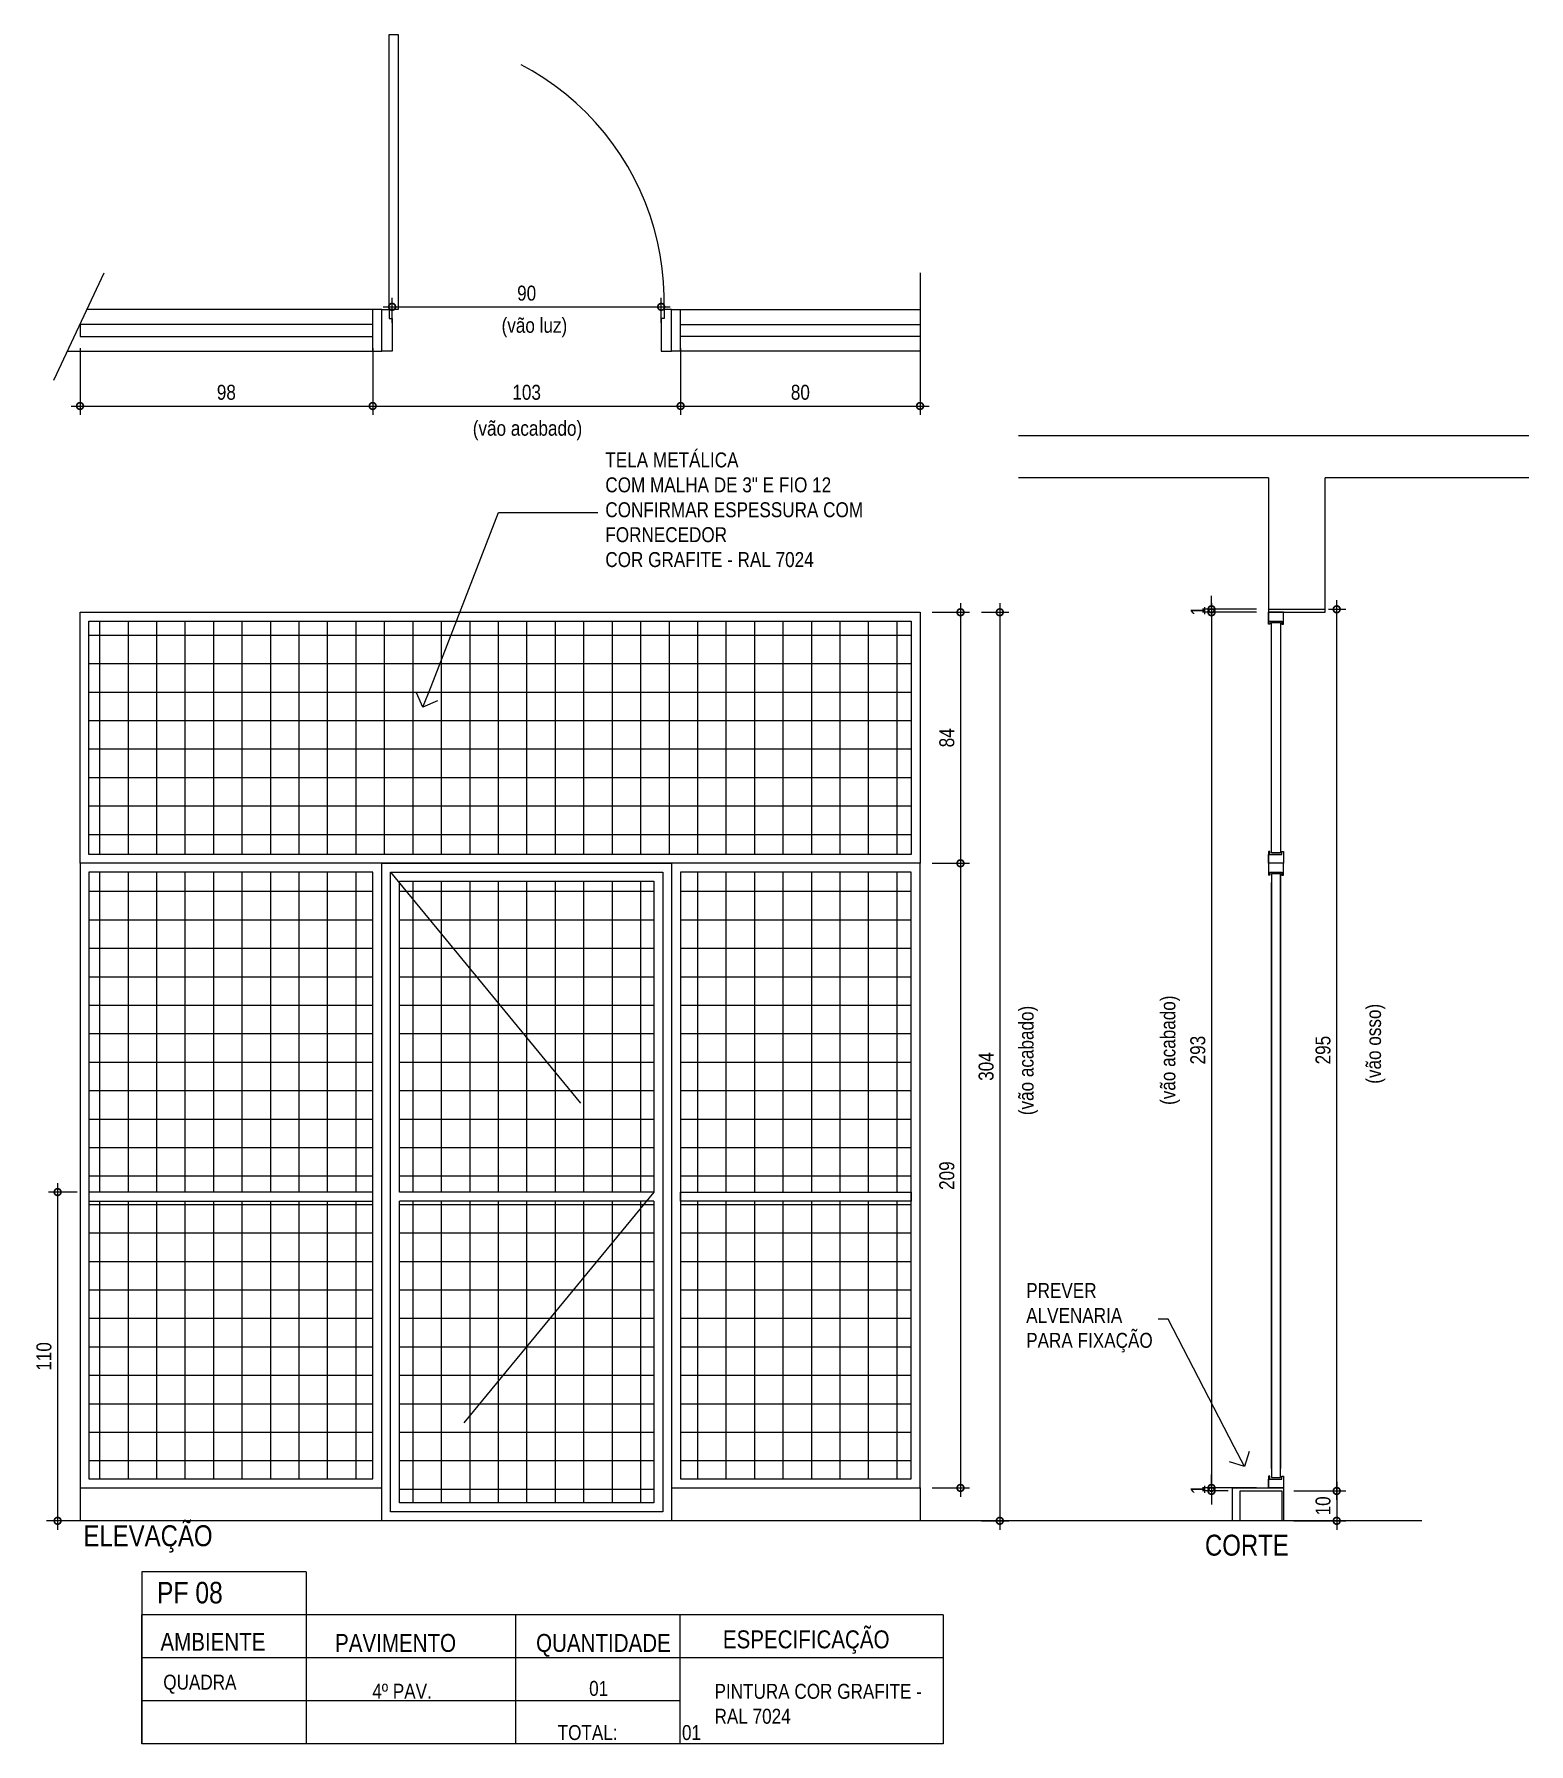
# Model space of a CAD drawing. Header units: metres. Extents: x -0.2 to 45.9, y -54 to 5.7.
# Drawn here: x 24.1 to 29.1, y 0.01 to 5.73 of the extents above; entities that cross this region are included whole.
import ezdxf
from ezdxf import colors
from ezdxf.entities.mleader import LeaderData, LeaderLine
from ezdxf.math import Vec2, Vec3

# ---------------------------------------------------------------- set-up
doc = ezdxf.new("R2010")
doc.units = ezdxf.units.M
doc.header["$PDMODE"] = 35
doc.linetypes.add('DASHEDX2', pattern=[1.5, 1, -0.5])
for name, color, linetype in [('AR-CAIXILHO', 1, 'Continuous'), ('ARQ-ALV ACAB', 4, 'Continuous'), ('ARQ-ALV OSSO', 5, 'Continuous'), ('ARQ-ALV-ACAB', 1, 'Continuous'), ('ARQ-AUX', 7, 'Continuous'), ('ARQ-AUX1', 1, 'Continuous'), ('ARQ-AUX2', 2, 'Continuous'), ('ARQ-CAX', 1, 'Continuous'), ('ARQ-CAX @ 1', 1, 'Continuous'), ('ARQ-DIM', 2, 'Continuous'), ('ARQ-ENCH', 1, 'Continuous'), ('ARQ-PRJ', 7, 'DASHEDX2'), ('ARQ-SIM', 1, 'Continuous'), ('ARQ-TXT', 2, 'Continuous'), ('ES-CORTE', 2, 'Continuous')]:
    doc.layers.add(name, color=color, linetype=linetype)
doc.styles.add('Adesa', font='ARIALN.TTF')
doc.styles.get("Standard").update_dxf_attribs({"font": 'arial.ttf'})
doc.dimstyles.new('ADESA 1-0025', dxfattribs={"dimtxt": 0.05, "dimasz": 0.045, "dimexe": 0.03, "dimexo": 0.04, "dimgap": 0.02, "dimtad": 1, "dimtoh": 1, "dimdec": 0, "dimlfac": 100, "dimzin": 4, "dimtxsty": 'Adesa', "dimblk": 'DOTSMALL', "dimcen": 1, "dimdle": 0.03, "dimclrd": 1, "dimclre": 1, "dimclrt": 256, "dimazin": 1, "dimtm": 1e-09, "dimtfac": 1, "dimtdec": 0, "dimtix": 1, "dimtmove": 2, "dimatfit": 0, "dimldrblk": 'DOTSMALL', "dimfxl": 0.8, "dimtvp": 2, "dimtolj": 1, "dimtzin": 0, "dimarcsym": 0})
pattern_1 = [(0, (-0.44354, 0), (0, 0.09525), []), (90, (-0.44354, 0), (-0.09525, 6e-18), [])]

# ---------------------------------------------------------------- blocks, each defined once
blk = doc.blocks.new('*U264')
for points in [[(0, 0), (0, 0.9204), (0.03, 0.9204), (0.03, 0)], [(-0.025, 0), (0, 0), (0, -0.03), (0.01, -0.03), (0.01, -0.14), (-0.025, -0.14), (-0.025, 0)], [(0.945, 0), (0.92, 0), (0.92, -0.03), (0.91, -0.03), (0.91, -0.14), (0.945, -0.14), (0.945, 0)]]:
    blk.add_lwpolyline(points, close=True)
at = {"layer": 'ARQ-PRJ'}
blk.add_arc((0.0265, 0.0271), 0.8939, 358.2599, 91.7013, dxfattribs=at)
blk = doc.blocks.new('_DotSmall')
at = {"color": 0, "linetype": 'ByBlock', "const_width": 0.5}
blk.add_lwpolyline([(-0.0625, 0, 1), (0.0625, 0, 1)], format="xyb", close=True, dxfattribs=at)
blk = doc.blocks.new('*D265')
at = {"layer": 'ARQ-AUX2', "color": 1, "lineweight": -2, "transparency": 16777216}
for p, q in [((24.2551, 4.6744), (24.2551, 4.4513)), ((25.2342, 4.6744), (25.2342, 4.4513)), ((24.2251, 4.4813), (25.2642, 4.4813))]:
    blk.add_line(p, q, dxfattribs=at)
at = {"layer": 'Defpoints', "color": 0, "transparency": 16777216}
for p in [(24.2551, 4.7144), (25.2342, 4.7144), (25.2342, 4.4813)]:
    blk.add_point(p, dxfattribs=at)
at = {"layer": 'ARQ-AUX2', "color": 1, "lineweight": -2, "transparency": 16777216, "xscale": 0.045, "yscale": 0.045, "zscale": 0.045, "rotation": 180}
blk.add_blockref('_DotSmall', (24.2551, 4.4813), dxfattribs=at)
at = {"layer": 'ARQ-AUX2', "color": 1, "lineweight": -2, "transparency": 16777216, "xscale": 0.045, "yscale": 0.045, "zscale": 0.045}
blk.add_blockref('_DotSmall', (25.2342, 4.4813), dxfattribs=at)
at = {"layer": 'ARQ-AUX2', "transparency": 16777216, "insert": (24.7446, 4.5269), "char_height": 0.05, "attachment_point": 5, "style": 'Adesa'}
blk.add_mtext('\\A1;98', dxfattribs=at)
blk = doc.blocks.new('*D266')
at = {"layer": 'ARQ-AUX2', "color": 1, "lineweight": -2, "transparency": 16777216}
for p, q in [((25.2342, 4.6744), (25.2342, 4.4513)), ((26.2642, 4.6744), (26.2642, 4.4513)), ((25.2042, 4.4813), (26.2942, 4.4813))]:
    blk.add_line(p, q, dxfattribs=at)
at = {"layer": 'Defpoints', "color": 0, "transparency": 16777216}
for p in [(25.2342, 4.7144), (26.2642, 4.7144), (26.2642, 4.4813)]:
    blk.add_point(p, dxfattribs=at)
at = {"layer": 'ARQ-AUX2', "color": 1, "lineweight": -2, "transparency": 16777216, "xscale": 0.045, "yscale": 0.045, "zscale": 0.045, "rotation": 180}
blk.add_blockref('_DotSmall', (25.2342, 4.4813), dxfattribs=at)
at = {"layer": 'ARQ-AUX2', "color": 1, "lineweight": -2, "transparency": 16777216, "xscale": 0.045, "yscale": 0.045, "zscale": 0.045}
blk.add_blockref('_DotSmall', (26.2642, 4.4813), dxfattribs=at)
at = {"layer": 'ARQ-AUX2', "transparency": 16777216, "insert": (25.7492, 4.5269), "char_height": 0.05, "attachment_point": 5, "style": 'Adesa'}
blk.add_mtext('\\A1;103', dxfattribs=at)
blk = doc.blocks.new('*D267')
at = {"layer": 'ARQ-AUX2', "color": 1, "lineweight": -2, "transparency": 16777216}
for p, q in [((26.2642, 4.6744), (26.2642, 4.4513)), ((27.0653, 4.6744), (27.0653, 4.4513)), ((26.2342, 4.4813), (27.0953, 4.4813))]:
    blk.add_line(p, q, dxfattribs=at)
at = {"layer": 'Defpoints', "color": 0, "transparency": 16777216}
for p in [(26.2642, 4.7144), (27.0653, 4.7144), (27.0653, 4.4813)]:
    blk.add_point(p, dxfattribs=at)
at = {"layer": 'ARQ-AUX2', "color": 1, "lineweight": -2, "transparency": 16777216, "xscale": 0.045, "yscale": 0.045, "zscale": 0.045, "rotation": 180}
blk.add_blockref('_DotSmall', (26.2642, 4.4813), dxfattribs=at)
at = {"layer": 'ARQ-AUX2', "color": 1, "lineweight": -2, "transparency": 16777216, "xscale": 0.045, "yscale": 0.045, "zscale": 0.045}
blk.add_blockref('_DotSmall', (27.0653, 4.4813), dxfattribs=at)
at = {"layer": 'ARQ-AUX2', "transparency": 16777216, "insert": (26.6648, 4.5269), "char_height": 0.05, "attachment_point": 5, "style": 'Adesa'}
blk.add_mtext('\\A1;80', dxfattribs=at)
blk = doc.blocks.new('*D268')
at = {"layer": 'ARQ-AUX2', "color": 1, "lineweight": -2, "transparency": 16777216}
for p, q in [((25.2692, 4.8132), (26.2292, 4.8132)), ((25.2992, 4.7594), (25.2992, 4.8432)), ((26.1992, 4.7594), (26.1992, 4.8432))]:
    blk.add_line(p, q, dxfattribs=at)
at = {"layer": 'Defpoints', "color": 0, "transparency": 16777216}
for p in [(26.1992, 4.8132), (25.2992, 4.7194), (26.1992, 4.7194)]:
    blk.add_point(p, dxfattribs=at)
at = {"layer": 'ARQ-AUX2', "color": 1, "lineweight": -2, "transparency": 16777216, "xscale": 0.045, "yscale": 0.045, "zscale": 0.045, "rotation": 180}
blk.add_blockref('_DotSmall', (25.2992, 4.8132), dxfattribs=at)
at = {"layer": 'ARQ-AUX2', "color": 1, "lineweight": -2, "transparency": 16777216, "xscale": 0.045, "yscale": 0.045, "zscale": 0.045}
blk.add_blockref('_DotSmall', (26.1992, 4.8132), dxfattribs=at)
at = {"layer": 'ARQ-AUX2', "transparency": 16777216, "insert": (25.7492, 4.8587), "char_height": 0.05, "attachment_point": 5, "style": 'Adesa'}
blk.add_mtext('\\A1;90', dxfattribs=at)
blk = doc.blocks.new('*D269')
at = {"layer": 'ARQ-AUX2', "color": 1, "lineweight": -2, "transparency": 16777216}
for p, q in [((24.2451, 1.8512), (24.1501, 1.8512)), ((24.1801, 1.8812), (24.1801, 0.7212)), ((24.2451, 0.7512), (24.1501, 0.7512))]:
    blk.add_line(p, q, dxfattribs=at)
at = {"layer": 'Defpoints', "color": 0, "transparency": 16777216}
for p in [(24.2851, 1.8512), (24.1801, 0.7512), (24.2851, 0.7512)]:
    blk.add_point(p, dxfattribs=at)
at = {"layer": 'ARQ-AUX2', "color": 1, "lineweight": -2, "transparency": 16777216, "xscale": 0.045, "yscale": 0.045, "zscale": 0.045}
for p, rotation in [((24.1801, 1.8512), 90), ((24.1801, 0.7512), 270)]:
    blk.add_blockref('_DotSmall', p, dxfattribs=dict(at, rotation=rotation))
at = {"layer": 'ARQ-AUX2', "transparency": 16777216, "insert": (24.1346, 1.3012), "char_height": 0.05, "attachment_point": 5, "rotation": 90, "style": 'Adesa'}
blk.add_mtext('\\A1;110', dxfattribs=at)
blk = doc.blocks.new('*D270')
at = {"layer": 'ARQ-AUX2', "color": 1, "lineweight": -2, "transparency": 16777216}
for p, q in [((27.2005, 2.9812), (27.2005, 0.8312)), ((27.1053, 2.9512), (27.2305, 2.9512)), ((27.1053, 0.8612), (27.2305, 0.8612))]:
    blk.add_line(p, q, dxfattribs=at)
at = {"layer": 'Defpoints', "color": 0, "transparency": 16777216}
for p in [(27.0653, 2.9512), (27.0653, 0.8612), (27.2005, 0.8612)]:
    blk.add_point(p, dxfattribs=at)
at = {"layer": 'ARQ-AUX2', "color": 1, "lineweight": -2, "transparency": 16777216, "xscale": 0.045, "yscale": 0.045, "zscale": 0.045}
for p, rotation in [((27.2005, 2.9512), 90), ((27.2005, 0.8612), 270)]:
    blk.add_blockref('_DotSmall', p, dxfattribs=dict(at, rotation=rotation))
at = {"layer": 'ARQ-AUX2', "transparency": 16777216, "insert": (27.155, 1.9062), "char_height": 0.05, "attachment_point": 5, "rotation": 90, "style": 'Adesa'}
blk.add_mtext('\\A1;209', dxfattribs=at)
blk = doc.blocks.new('*D271')
at = {"layer": 'ARQ-AUX2', "color": 1, "lineweight": -2, "transparency": 16777216}
for p, q in [((27.1053, 3.7912), (27.2305, 3.7912)), ((27.2005, 3.8212), (27.2005, 2.9212)), ((27.1053, 2.9512), (27.2305, 2.9512))]:
    blk.add_line(p, q, dxfattribs=at)
at = {"layer": 'Defpoints', "color": 0, "transparency": 16777216}
for p in [(27.0653, 3.7912), (27.0653, 2.9512), (27.2005, 2.9512)]:
    blk.add_point(p, dxfattribs=at)
at = {"layer": 'ARQ-AUX2', "color": 1, "lineweight": -2, "transparency": 16777216, "xscale": 0.045, "yscale": 0.045, "zscale": 0.045}
for p, rotation in [((27.2005, 3.7912), 90), ((27.2005, 2.9512), 270)]:
    blk.add_blockref('_DotSmall', p, dxfattribs=dict(at, rotation=rotation))
at = {"layer": 'ARQ-AUX2', "transparency": 16777216, "insert": (27.155, 3.3712), "char_height": 0.05, "attachment_point": 5, "rotation": 90, "style": 'Adesa'}
blk.add_mtext('\\A1;84', dxfattribs=at)
blk = doc.blocks.new('*D272')
at = {"layer": 'ARQ-AUX2', "color": 1, "lineweight": -2, "transparency": 16777216}
for p, q in [((27.2705, 3.7912), (27.362, 3.7912)), ((27.332, 3.8212), (27.332, 0.7212)), ((27.2705, 0.7512), (27.362, 0.7512))]:
    blk.add_line(p, q, dxfattribs=at)
at = {"layer": 'Defpoints', "color": 0, "transparency": 16777216}
for p in [(27.2305, 3.7912), (27.2305, 0.7512), (27.332, 0.7512)]:
    blk.add_point(p, dxfattribs=at)
at = {"layer": 'ARQ-AUX2', "color": 1, "lineweight": -2, "transparency": 16777216, "xscale": 0.045, "yscale": 0.045, "zscale": 0.045}
for p, rotation in [((27.332, 3.7912), 90), ((27.332, 0.7512), 270)]:
    blk.add_blockref('_DotSmall', p, dxfattribs=dict(at, rotation=rotation))
at = {"layer": 'ARQ-AUX2', "transparency": 16777216, "insert": (27.2865, 2.2712), "char_height": 0.05, "attachment_point": 5, "rotation": 90, "style": 'Adesa'}
blk.add_mtext('\\A1;304', dxfattribs=at)
blk = doc.blocks.new('*D274')
at = {"layer": 'ARQ-DIM', "color": 1, "lineweight": -2, "transparency": 16777216}
for p, q in [((28.0709, 0.8612), (28.0102, 0.8612)), ((28.0402, 0.8612), (28.0402, 0.9062)), ((28.0402, 0.8612), (28.0402, 0.8512)), ((28.0959, 0.8512), (28.0102, 0.8512)), ((28.0402, 0.8512), (28.0402, 0.8062))]:
    blk.add_line(p, q, dxfattribs=at)
at = {"layer": 'Defpoints', "color": 0, "transparency": 16777216}
for p in [(28.1109, 0.8612), (28.0402, 0.8512), (28.1359, 0.8512)]:
    blk.add_point(p, dxfattribs=at)
at = {"layer": 'ARQ-DIM', "color": 1, "lineweight": -2, "transparency": 16777216, "xscale": 0.045, "yscale": 0.045, "zscale": 0.045}
for p, rotation in [((28.0402, 0.8612), 270), ((28.0402, 0.8512), 90)]:
    blk.add_blockref('_DotSmall', p, dxfattribs=dict(at, rotation=rotation))
at = {"layer": 'ARQ-DIM', "transparency": 16777216, "insert": (27.9951, 0.8562), "char_height": 0.05, "attachment_point": 5, "rotation": 90, "style": 'Adesa'}
blk.add_mtext('\\A1;1', dxfattribs=at)
blk = doc.blocks.new('*D275')
at = {"layer": 'ARQ-DIM', "color": 1, "lineweight": -2, "transparency": 16777216}
for p, q in [((28.4591, 0.8812), (28.4591, 0.7212)), ((28.3159, 0.8512), (28.4891, 0.8512)), ((28.3159, 0.7512), (28.4891, 0.7512))]:
    blk.add_line(p, q, dxfattribs=at)
at = {"layer": 'Defpoints', "color": 0, "transparency": 16777216}
for p in [(28.2759, 0.8512), (28.2759, 0.7512), (28.4591, 0.7512)]:
    blk.add_point(p, dxfattribs=at)
at = {"layer": 'ARQ-DIM', "color": 1, "lineweight": -2, "transparency": 16777216, "xscale": 0.045, "yscale": 0.045, "zscale": 0.045}
for p, rotation in [((28.4591, 0.8512), 90), ((28.4591, 0.7512), 270)]:
    blk.add_blockref('_DotSmall', p, dxfattribs=dict(at, rotation=rotation))
at = {"layer": 'ARQ-DIM', "transparency": 16777216, "insert": (28.4135, 0.8012), "char_height": 0.05, "attachment_point": 5, "rotation": 90, "style": 'Adesa'}
blk.add_mtext('\\A1;10', dxfattribs=at)
blk = doc.blocks.new('*D273')
at = {"layer": 'ARQ-DIM', "color": 1, "lineweight": -2, "transparency": 16777216}
for p, q in [((28.4314, 3.8012), (28.4891, 3.8012)), ((28.4591, 0.8212), (28.4591, 3.8312)), ((28.3159, 0.8512), (28.4891, 0.8512))]:
    blk.add_line(p, q, dxfattribs=at)
at = {"layer": 'Defpoints', "color": 0, "transparency": 16777216}
for p in [(28.3914, 3.8012, 0), (28.4591, 3.8012), (28.2759, 0.8512)]:
    blk.add_point(p, dxfattribs=at)
at = {"layer": 'ARQ-DIM', "color": 1, "lineweight": -2, "transparency": 16777216, "xscale": 0.045, "yscale": 0.045, "zscale": 0.045}
for p, rotation in [((28.4591, 3.8012), 90), ((28.4591, 0.8512), 270)]:
    blk.add_blockref('_DotSmall', p, dxfattribs=dict(at, rotation=rotation))
at = {"layer": 'ARQ-DIM', "transparency": 16777216, "insert": (28.4135, 2.3262), "char_height": 0.05, "attachment_point": 5, "rotation": 90, "style": 'Adesa'}
blk.add_mtext('\\A1;295', dxfattribs=at)
blk = doc.blocks.new('*D276')
at = {"layer": 'ARQ-DIM', "color": 1, "lineweight": -2, "transparency": 16777216}
for p, q in [((28.0402, 3.8012), (28.0402, 3.8462)), ((28.1908, 3.8012), (28.0102, 3.8012)), ((28.1908, 3.7912), (28.0102, 3.7912)), ((28.0402, 3.8012), (28.0402, 3.7912)), ((28.0402, 3.7912), (28.0402, 3.7462))]:
    blk.add_line(p, q, dxfattribs=at)
at = {"layer": 'Defpoints', "color": 0, "transparency": 16777216}
for p in [(28.0402, 3.7912), (28.2308, 3.8012, 0), (28.2308, 3.7912, 0)]:
    blk.add_point(p, dxfattribs=at)
at = {"layer": 'ARQ-DIM', "color": 1, "lineweight": -2, "transparency": 16777216, "xscale": 0.045, "yscale": 0.045, "zscale": 0.045}
for p, rotation in [((28.0402, 3.8012), 270), ((28.0402, 3.7912), 90)]:
    blk.add_blockref('_DotSmall', p, dxfattribs=dict(at, rotation=rotation))
at = {"layer": 'ARQ-DIM', "transparency": 16777216, "insert": (27.9951, 3.7962), "char_height": 0.05, "attachment_point": 5, "rotation": 90, "style": 'Adesa'}
blk.add_mtext('\\A1;1', dxfattribs=at)
blk = doc.blocks.new('*D277')
at = {"layer": 'ARQ-DIM', "color": 1, "lineweight": -2, "transparency": 16777216}
for p, q in [((28.1909, 3.7912), (28.0102, 3.7912)), ((28.0402, 3.8212), (28.0402, 0.8312)), ((28.1909, 0.8612), (28.0102, 0.8612))]:
    blk.add_line(p, q, dxfattribs=at)
at = {"layer": 'Defpoints', "color": 0, "transparency": 16777216}
for p in [(28.2309, 3.7912, 0), (28.0402, 0.8612), (28.2309, 0.8612)]:
    blk.add_point(p, dxfattribs=at)
at = {"layer": 'ARQ-DIM', "color": 1, "lineweight": -2, "transparency": 16777216, "xscale": 0.045, "yscale": 0.045, "zscale": 0.045}
for p, rotation in [((28.0402, 3.7912), 90), ((28.0402, 0.8612), 270)]:
    blk.add_blockref('_DotSmall', p, dxfattribs=dict(at, rotation=rotation))
at = {"layer": 'ARQ-DIM', "transparency": 16777216, "insert": (27.9946, 2.3262), "char_height": 0.05, "attachment_point": 5, "rotation": 90, "style": 'Adesa'}
blk.add_mtext('\\A1;293', dxfattribs=at)
blk = doc.blocks.new('_Open90')
at = {"color": 0, "linetype": 'ByBlock', "lineweight": -2}
for p, q in [((0, 0), (-1, 0)), ((-0.5, 0.5), (0, 0)), ((0, 0), (-0.5, -0.5))]:
    blk.add_line(p, q, dxfattribs=at)

msp = doc.modelspace()

# ---------------------------------------------------------------- hatches: boundary and pattern name
at = {"layer": 'ARQ-AUX'}
h = msp.add_hatch(dxfattribs=at)
h.set_pattern_fill('NET', scale=0.03)
h.set_pattern_definition(pattern_1)
h.paths.add_polyline_path([(27.0353, 2.9812), (27.0353, 3.7612), (24.2851, 3.7612), (24.2851, 2.9812)])
h = msp.add_hatch(dxfattribs=at)
h.set_pattern_fill('NET', scale=0.03)
h.set_pattern_definition(pattern_1)
h.paths.add_polyline_path([(24.2851, 2.9212), (24.2851, 1.8512), (25.2342, 1.8512), (25.2342, 2.9212)])
h.paths.add_polyline_path([(24.2851, 1.8212), (24.2851, 0.8912), (25.2342, 0.8912), (25.2342, 1.8212)])
h = msp.add_hatch(dxfattribs=at)
h.set_pattern_fill('NET', scale=0.03)
h.set_pattern_definition(pattern_1)
h.paths.add_polyline_path([(26.2642, 1.8512), (27.0353, 1.8512), (27.0353, 2.9212), (26.2642, 2.9212)])
h.paths.add_polyline_path([(26.2642, 0.8912), (27.0353, 0.8912), (27.0353, 1.8212), (26.2642, 1.8212)])
h = msp.add_hatch(dxfattribs=at)
h.set_pattern_fill('NET', scale=0.03)
h.set_pattern_definition(pattern_1)
h.paths.add_polyline_path([(25.3242, 2.8912), (25.3242, 2.8847), (26.1742, 1.8512), (26.1742, 2.8912)])
h.paths.add_polyline_path([(25.3242, 2.8847), (25.3242, 1.8512), (26.1742, 1.8512)])
h.paths.add_polyline_path([(26.1495, 1.8212), (25.3242, 1.8212), (25.3242, 0.8176)], flags=17)
h.paths.add_polyline_path([(26.1742, 0.8112), (26.1742, 1.8212), (26.1495, 1.8212), (25.3242, 0.8176), (25.3242, 0.8112)])

# ---------------------------------------------------------------- linework, layer by layer
at = {"color": 7, "linetype": 'ByBlock', "ltscale": 0.5}
for p, q in [((28.2409, 0.9258), (28.2409, 2.8866)), ((28.2709, 2.9166), (28.2709, 0.9258))]:
    msp.add_line(p, q, dxfattribs=at)
at = {"layer": 'AR-CAIXILHO'}
for p, q in [((28.2308, 3.7516, 0), (28.2308, 3.7912, 0)), ((28.2809, 3.7912, 0), (28.2309, 3.7912, 0)), ((28.2309, 3.7912, 0), (28.2309, 3.7912, 0)), ((28.2309, 3.7912, 0), (28.2309, 3.7912, 0)), ((28.2309, 3.7912, 0), (28.2309, 3.7616, 0)), ((28.2809, 3.7516, 0), (28.2809, 3.7912, 0)), ((28.2809, 3.7912, 0), (28.2809, 3.7912, 0)), ((28.2809, 3.7912, 0), (28.2809, 3.7912, 0)), ((28.2358, 3.7516, 0), (28.2308, 3.7516, 0)), ((28.2308, 3.7516, 0), (28.2308, 3.7516, 0)), ((28.2308, 3.7516, 0), (28.2308, 3.7516, 0)), ((28.2309, 3.7616, 0), (28.2759, 3.7616, 0)), ((28.2309, 3.7616, 0), (28.2759, 3.7616, 0)), ((28.2309, 3.7616, 0), (28.2309, 3.7616, 0)), ((28.2309, 3.7616, 0), (28.2759, 3.7616, 0)), ((28.2358, 3.7616, 0), (28.2358, 3.7516, 0)), ((28.2359, 3.7616, 0), (28.2759, 3.7616, 0)), ((28.2759, 3.7616, 0), (28.2759, 3.7516, 0)), ((28.2759, 3.7516, 0), (28.2809, 3.7516, 0)), ((28.2809, 3.7516, 0), (28.2809, 3.7516, 0)), ((28.2809, 3.7516, 0), (28.2809, 3.7516, 0)), ((28.2308, 2.9908), (28.2308, 2.9512)), ((28.2358, 2.9908), (28.2308, 2.9908)), ((28.2308, 2.9908), (28.2308, 2.9908)), ((28.2308, 2.9908), (28.2308, 2.9908)), ((28.2309, 2.9808, 0), (28.2759, 2.9808, 0)), ((28.2309, 2.9512), (28.2309, 2.9808)), ((28.2309, 2.9808), (28.2309, 2.9808)), ((28.2358, 2.9808), (28.2358, 2.9908)), ((28.2358, 2.9808, 0), (28.2759, 2.9808, 0)), ((28.2358, 2.9808), (28.2759, 2.9808)), ((28.2359, 2.9808, 0), (28.2759, 2.9808, 0)), ((28.2759, 2.9808), (28.2759, 2.9908)), ((28.2759, 2.9908), (28.2809, 2.9908)), ((28.2809, 2.9908), (28.2809, 2.9512)), ((28.2809, 2.9908), (28.2809, 2.9908)), ((28.2809, 2.9908), (28.2809, 2.9908)), ((28.2809, 2.9512), (28.2309, 2.9512)), ((28.2309, 2.9512), (28.2309, 2.9512)), ((28.2309, 2.9512), (28.2309, 2.9512)), ((28.2309, 2.9512), (28.2309, 2.9116)), ((28.2809, 2.9512), (28.2309, 2.9512)), ((28.2309, 2.9512), (28.2309, 2.9512)), ((28.2309, 2.9512), (28.2309, 2.9512)), ((28.2309, 2.9216), (28.2309, 2.9216)), ((28.2358, 2.9216, 0), (28.2759, 2.9216, 0)), ((28.2358, 2.9216, 0), (28.2759, 2.9216, 0)), ((28.2358, 2.9216), (28.2759, 2.9216)), ((28.2358, 2.9216), (28.2358, 2.9116)), ((28.2359, 2.9216, 0), (28.2759, 2.9216, 0)), ((28.2759, 2.9216), (28.2759, 2.9116)), ((28.2809, 2.9116), (28.2809, 2.9512)), ((28.2809, 2.9512), (28.2809, 2.9512)), ((28.2809, 2.9512), (28.2809, 2.9512)), ((28.2809, 2.9512), (28.2809, 2.9512)), ((28.2809, 2.9512), (28.2809, 2.9512)), ((28.2358, 2.9116), (28.2308, 2.9116)), ((28.2308, 2.9116), (28.2308, 2.9116)), ((28.2308, 2.9116), (28.2308, 2.9116)), ((28.2759, 2.9116), (28.2809, 2.9116)), ((28.2809, 2.9116), (28.2809, 2.9116)), ((28.2809, 2.9116), (28.2809, 2.9116)), ((28.2308, 0.9008), (28.2308, 0.8612)), ((28.2358, 0.9008), (28.2308, 0.9008)), ((28.2308, 0.9008), (28.2308, 0.9008)), ((28.2308, 0.9008), (28.2308, 0.9008)), ((28.2309, 0.8908, 0), (28.2759, 0.8908, 0)), ((28.2309, 0.8612), (28.2309, 0.8908)), ((28.2309, 0.8908), (28.2309, 0.8908)), ((28.2809, 0.8612), (28.2309, 0.8612)), ((28.2309, 0.8612), (28.2309, 0.8612)), ((28.2309, 0.8612), (28.2309, 0.8612)), ((28.2358, 0.8908), (28.2358, 0.9008)), ((28.2358, 0.8908, 0), (28.2759, 0.8908, 0)), ((28.2358, 0.8908), (28.2759, 0.8908)), ((28.2359, 0.8908, 0), (28.2759, 0.8908, 0)), ((28.2759, 0.8908), (28.2759, 0.9008)), ((28.2759, 0.9008), (28.2809, 0.9008)), ((28.2809, 0.9008), (28.2809, 0.8612)), ((28.2809, 0.9008), (28.2809, 0.9008)), ((28.2809, 0.9008), (28.2809, 0.9008)), ((28.2809, 0.8612), (28.2809, 0.8612)), ((28.2809, 0.8612), (28.2809, 0.8612))]:
    msp.add_line(p, q, dxfattribs=at)
at = {"layer": 'AR-CAIXILHO', "color": 1, "elevation": 0}
msp.add_lwpolyline([(28.2409, 3.7566), (28.2709, 3.7566), (28.2709, 2.9858), (28.2409, 2.9858)], close=True, dxfattribs=at)
at = {"layer": 'AR-CAIXILHO', "color": 1}
msp.add_lwpolyline([(28.2409, 0.8958), (28.2709, 0.8958), (28.2709, 2.9166), (28.2409, 2.9166)], close=True, dxfattribs=at)
at = {"layer": 'ARQ-ALV ACAB'}
for points in [[(25.2342, 4.6644), (25.2642, 4.6644), (25.2642, 4.8044), (25.2342, 4.8044)], [(26.2642, 4.6644), (26.2342, 4.6644), (26.2342, 4.8044), (26.2642, 4.8044)], [(24.2551, 0.8612), (24.2551, 0.7512)], [(27.0653, 0.8612), (27.0653, 0.7512)]]:
    msp.add_lwpolyline(points, dxfattribs=at)
at = {"layer": 'ARQ-ALV ACAB', "elevation": 0}
msp.add_lwpolyline([(28.2308, 3.8012), (28.2308, 3.7912), (28.4208, 3.7912), (28.4208, 3.8012)], dxfattribs=at)
at = {"layer": 'ARQ-ALV OSSO'}
for p, q in [((28.1359, 0.7512), (28.1359, 0.8512)), ((28.1359, 0.8512), (28.2759, 0.8512)), ((28.2759, 0.8512), (28.2759, 0.7512))]:
    msp.add_line(p, q, dxfattribs=at)
at = {"layer": 'ARQ-ALV-ACAB', "color": 4}
msp.add_lwpolyline([(28.1109, 0.7512), (28.1109, 0.8612), (28.2809, 0.8612), (28.2809, 0.7512)], dxfattribs=at)
at = {"layer": 'ARQ-AUX'}
for p, q in [((25.2342, 4.8044), (24.2787, 4.8044)), ((25.2342, 4.6644), (25.2342, 4.8044)), ((24.2126, 4.6644), (25.2342, 4.6644))]:
    msp.add_line(p, q, dxfattribs=at)
msp.add_lwpolyline([(27.0653, 4.6644), (26.2642, 4.6644), (26.2642, 4.8044), (27.0653, 4.8044)], dxfattribs=at)
at = {"layer": 'ARQ-AUX1'}
for p, q in [((26.1742, 1.8512), (25.3242, 1.8512)), ((26.1742, 1.8212), (25.3242, 1.8212))]:
    msp.add_line(p, q, dxfattribs=at)
for points in [[(25.2642, 2.9512), (26.2342, 2.9512), (26.2342, 0.7512), (25.2642, 0.7512)], [(25.2942, 2.9212), (26.2042, 2.9212), (26.2042, 0.7812), (25.2942, 0.7812)]]:
    msp.add_lwpolyline(points, close=True, dxfattribs=at)
for points in [[(25.3242, 1.8512), (25.3242, 2.8912), (26.1742, 2.8912), (26.1742, 1.8512)], [(26.1742, 1.8212), (26.1742, 0.8112), (25.3242, 0.8112), (25.3242, 1.8212)]]:
    msp.add_lwpolyline(points, dxfattribs=at)
at = {"layer": 'ARQ-AUX2'}
for p, q in [((25.2342, 4.7544), (24.2551, 4.7544)), ((25.2342, 4.7144), (25.2342, 4.7544)), ((24.2551, 4.7144), (25.2342, 4.7144))]:
    msp.add_line(p, q, dxfattribs=at)
for points in [[(24.1671, 4.568), (24.3364, 4.9267)], [(27.0653, 4.9267), (27.0653, 4.568)], [(24.2551, 4.7544), (24.2551, 4.7144)], [(27.0653, 4.7144), (26.2642, 4.7144), (26.2642, 4.7544), (27.0653, 4.7544)]]:
    msp.add_lwpolyline(points, dxfattribs=at)
at = {"layer": 'ARQ-CAX'}
for points in [[(24.2551, 3.7912), (27.0653, 3.7912), (27.0653, 2.9512), (24.2551, 2.9512)], [(24.2851, 3.7612), (27.0353, 3.7612), (27.0353, 2.9812), (24.2851, 2.9812)], [(25.2642, 2.9512), (24.2551, 2.9512), (24.2551, 0.8612), (25.2642, 0.8612)], [(25.2342, 2.9212), (24.2851, 2.9212), (24.2851, 0.8912), (25.2342, 0.8912)], [(27.0653, 2.9512), (26.2342, 2.9512), (26.2342, 0.8612), (27.0653, 0.8612)], [(27.0353, 2.9212), (26.2642, 2.9212), (26.2642, 0.8912), (27.0353, 0.8912)], [(25.2342, 1.8512), (24.2851, 1.8512), (24.2851, 1.8212), (25.2342, 1.8212)], [(26.2642, 1.8512), (27.0353, 1.8512), (27.0353, 1.8212), (26.2642, 1.8212)]]:
    msp.add_lwpolyline(points, close=True, dxfattribs=at)
at = {"layer": 'ARQ-CAX', "elevation": 0}
msp.add_lwpolyline([(28.2409, 3.7566), (28.2709, 3.7566)], dxfattribs=at)
at = {"layer": 'ARQ-CAX'}
for points in [[(28.2409, 2.9858), (28.2709, 2.9858)], [(28.2409, 2.9166), (28.2709, 2.9166)], [(28.2409, 0.8958), (28.2709, 0.8958)]]:
    msp.add_lwpolyline(points, dxfattribs=at)
at = {"layer": 'ARQ-ENCH', "ltscale": 0.01}
for p, q in [((24.462, 0.5805), (24.462, 0.0051)), ((25.012, 0.5805), (24.462, 0.5805)), ((25.012, 0.5805), (25.012, 0.0051)), ((24.8006, 0.4366), (24.462, 0.4366)), ((24.462, 0.0051), (24.462, 0.4366)), ((24.462, 0.0051), (24.462, 0.4366)), ((27.1422, 0.4366), (24.8006, 0.4366)), ((25.712, 0.4366), (25.712, 0.0051)), ((26.262, 0.4366), (26.262, 0.0051)), ((27.1422, 0.4366), (27.1422, 0.0051)), ((27.1422, 0.2928), (24.462, 0.2928)), ((26.262, 0.1489), (24.462, 0.1489)), ((26.262, 0.1489), (24.462, 0.1489)), ((27.1422, 0.0051), (24.462, 0.0051)), ((27.1422, 0.0051), (24.462, 0.0051))]:
    msp.add_line(p, q, dxfattribs=at)
at = {"layer": 'ARQ-PRJ'}
msp.add_lwpolyline([(25.2942, 2.9212), (26.1742, 1.8512), (25.2942, 0.7812)], dxfattribs=at)
at = {"layer": 'ES-CORTE'}
for p, q in [((29.1017, 4.3812, 0), (27.3951, 4.3812, 0)), ((28.2308, 4.2412, 0), (27.3951, 4.2412, 0)), ((29.1017, 4.2412, 0), (28.4208, 4.2412, 0)), ((28.7442, 0.7512), (24.1425, 0.7512))]:
    msp.add_line(p, q, dxfattribs=at)
at = {"layer": 'ES-CORTE', "elevation": 0}
msp.add_lwpolyline([(28.2308, 4.2412), (28.2308, 3.8012), (28.4208, 3.8012), (28.4208, 4.2412)], dxfattribs=at)

# ---------------------------------------------------------------- block references
at = {"layer": 'ARQ-CAX @ 1'}
msp.add_blockref('*U264', (25.2892, 4.8044), dxfattribs=at)

# ---------------------------------------------------------------- texts
at = {"layer": 'ARQ-TXT', "ltscale": 0.01, "char_height": 0.05, "attachment_point": 1}
for s, insert, width in [('{\\fArial Narrow|b0|i0|c0|p34;(vão luz)}', (25.6653, 4.7764), 0.26445), ('{\\fArial Narrow|b0|i0|c0|p34;(vão acabado)}', (25.5689, 4.4319), 0.834027)]:
    msp.add_mtext(s, dxfattribs=dict(at, insert=insert, width=width))
at = {"layer": 'ARQ-TXT', "ltscale": 0.01, "char_height": 0.05, "attachment_point": 1, "rotation": 90}
for s, insert, width in [('{\\fArial Narrow|b0|i0|c0|p34;(vão acabado)}', (27.395, 2.1084), 0.454027), ('{\\fArial Narrow|b0|i0|c0|p34;(vão acabado)}', (27.8693, 2.1427), 0.454027), ('{\\fArial Narrow|b0|i0|c0|p34;(vão osso)}', (28.5572, 2.2136), 0.26445)]:
    msp.add_mtext(s, dxfattribs=dict(at, insert=insert, width=width))
at = {"layer": 'ARQ-TXT', "char_height": 0.07, "attachment_point": 1, "style": 'Adesa'}
for s, insert, width in [('ELEVAÇÃO', (24.2663, 0.7363), 0.551174), ('CORTE', (28.0183, 0.7047), 0.495551)]:
    msp.add_mtext(s, dxfattribs=dict(at, insert=insert, width=width))
at = {"layer": 'ARQ-TXT', "ltscale": 0.01, "style": 'Adesa'}
for s, insert, char_height, width, attachment_point in [('PF 08', (24.5126, 0.5469), 0.072, 0.605305, 1), ('ESPECIFICAÇÃO', (26.6844, 0.3846), 0.06, 0.605305, 2), ('AMBIENTE', (24.6997, 0.3763), 0.06, 0.605305, 2), ('PAVIMENTO', (25.3107, 0.3726), 0.06, 0.605305, 2), ('QUANTIDADE', (26.0061, 0.3726), 0.06, 0.605305, 2), ('QUADRA', (24.5336, 0.2045), 0.05, 0.542237, 4), ('\\pi0.17431;4º PAV.', (25.0585, 0.181), 0.05, 0.542237, 4), ('01', (25.9901, 0.1901), 0.05, 0.512462, 5), ('PINTURA COR GRAFITE - RAL 7024', (26.3777, 0.2057), 0.05, 0.71814, 1), ('TOTAL:^I 01', (25.8529, 0.0678), 0.05, 0.749738, 1)]:
    msp.add_mtext(s, dxfattribs=dict(at, insert=insert, char_height=char_height, width=width, attachment_point=attachment_point))

# ---------------------------------------------------------------- dimensions: what is measured, and where the dimension line sits
at = {"layer": 'ARQ-AUX2'}
for base, p1, p2, picture, middle in [((26.1992, 4.8132), (25.2992, 4.7194), (26.1992, 4.7194), '*D268', (25.7492, 4.8587)), ((25.2342, 4.4813), (24.2551, 4.7144), (25.2342, 4.7144), '*D265', (24.7446, 4.5269)), ((26.2642, 4.4813), (25.2342, 4.7144), (26.2642, 4.7144), '*D266', (25.7492, 4.5269)), ((27.0653, 4.4813), (26.2642, 4.7144), (27.0653, 4.7144), '*D267', (26.6648, 4.5269))]:
    dim = msp.add_linear_dim(base=base, p1=p1, p2=p2, dimstyle='ADESA 1-0025', dxfattribs=at)
    dim.commit()
    dim.dimension.update_dxf_attribs({"geometry": picture, "text_midpoint": middle})
for base, p1, p2, picture, middle in [((27.2005, 2.9512), (27.0653, 3.7912), (27.0653, 2.9512), '*D271', (27.155, 3.3712)), ((27.332, 0.7512), (27.2305, 3.7912), (27.2305, 0.7512), '*D272', (27.2865, 2.2712)), ((27.2005, 0.8612), (27.0653, 2.9512), (27.0653, 0.8612), '*D270', (27.155, 1.9062)), ((24.1801, 0.7512), (24.2851, 1.8512), (24.2851, 0.7512), '*D269', (24.1346, 1.3012))]:
    dim = msp.add_linear_dim(base=base, p1=p1, p2=p2, angle=90, dimstyle='ADESA 1-0025', dxfattribs=at)
    dim.commit()
    dim.dimension.update_dxf_attribs({"geometry": picture, "text_midpoint": middle})
at = {"layer": 'ARQ-DIM'}
for base, p1, p2, picture, middle in [((28.0402, 3.7912), (28.2308, 3.8012, 0), (28.2308, 3.7912, 0), '*D276', (27.9951, 3.7962)), ((28.0402, 0.8612), (28.2309, 3.7912, 0), (28.2309, 0.8612), '*D277', (27.9946, 2.3262)), ((28.4591, 3.8012), (28.2759, 0.8512), (28.3914, 3.8012, 0), '*D273', (28.4135, 2.3262)), ((28.0402, 0.8512), (28.1109, 0.8612), (28.1359, 0.8512), '*D274', (27.9951, 0.8562)), ((28.4591, 0.7512), (28.2759, 0.8512), (28.2759, 0.7512), '*D275', (28.4135, 0.8012))]:
    dim = msp.add_linear_dim(base=base, p1=p1, p2=p2, angle=90, dimstyle='ADESA 1-0025', dxfattribs=at)
    dim.commit()
    dim.dimension.update_dxf_attribs({"geometry": picture, "text_midpoint": middle})

# ---------------------------------------------------------------- leaders
at = {"layer": 'ARQ-SIM'}
ml = msp.add_multileader_mtext('Standard', dxfattribs=at)
ml.set_content('TELA METÁLICA \\PCOM MALHA DE 3" E FIO 12\\PCONFIRMAR ESPESSURA COM FORNECEDOR\\PCOR GRAFITE - RAL 7024', color=2, style='Adesa')
ml.set_leader_properties(color=256)
ml.set_arrow_properties(name='OPEN90')
ml.build(insert=Vec2(0, 0))
ml.multileader.update_dxf_attribs({"text_left_attachment_type": 2, "text_right_attachment_type": 2, "dogleg_length": 0.2, "arrow_head_size": 0.075})
ctx = ml.context
ctx.base_point, ctx.char_height, ctx.arrow_head_size, ctx.landing_gap_size, ctx.plane_origin = Vec3(25.9874, 4.1255), 0.05, 0.075, 0.025, Vec3(26.5528, 3.7278)
ctx.left_attachment, ctx.right_attachment = 2, 2
notes = []
notes.append((ctx, [(1, (1, 1, 0), (25.655, 4.1255), (1, 0), 0.3324, [(0, [(25.4023, 3.4733)], 0, [])])]))
ctx.mtext.insert, ctx.mtext.width, ctx.mtext.flow_direction = Vec3(26.0124, 4.3259), 1.189009, 5
ml = msp.add_multileader_mtext('Standard', dxfattribs=at)
ml.set_content('PREVER ALVENARIA PARA FIXAÇÃO', color=2, style='Adesa')
ml.set_leader_properties(color=256)
ml.set_arrow_properties(name='OPEN90')
ml.build(insert=Vec2(0, 0))
ml.multileader.update_dxf_attribs({"text_left_attachment_type": 2, "text_right_attachment_type": 2, "dogleg_length": 0.2, "arrow_head_size": 0.075})
ctx = ml.context
ctx.base_point, ctx.char_height, ctx.arrow_head_size, ctx.landing_gap_size, ctx.plane_origin = Vec3(27.3953, 1.4256), 0.05, 0.075, 0.025, Vec3(27.5136, 0.3728)
ctx.left_attachment, ctx.right_attachment = 2, 2
notes.append((ctx, [(0, (1, 1, 0), (27.8947, 1.4256), (-1, 0), 0.033, [(0, [(28.1505, 0.9326)], 0, [])])]))
ctx.mtext.insert, ctx.mtext.width, ctx.mtext.flow_direction = Vec3(27.4203, 1.5468), 0.445205, 5
for ctx, leaders in notes:
    for number, flags, end, landing, length, lines in leaders:
        leader = LeaderData()
        leader.index, (leader.has_last_leader_line, leader.has_dogleg_vector, leader.attachment_direction) = number, flags
        leader.last_leader_point, leader.dogleg_vector, leader.dogleg_length = Vec3(end), Vec3(landing), length
        for number, points, colour, breaks in lines:
            line = LeaderLine()
            line.index, line.vertices, line.color, line.breaks = number, Vec3.list(points), colors.encode_raw_color(colour), breaks
            leader.lines.append(line)
        ctx.leaders.append(leader)

doc.saveas('drawing.dxf')
